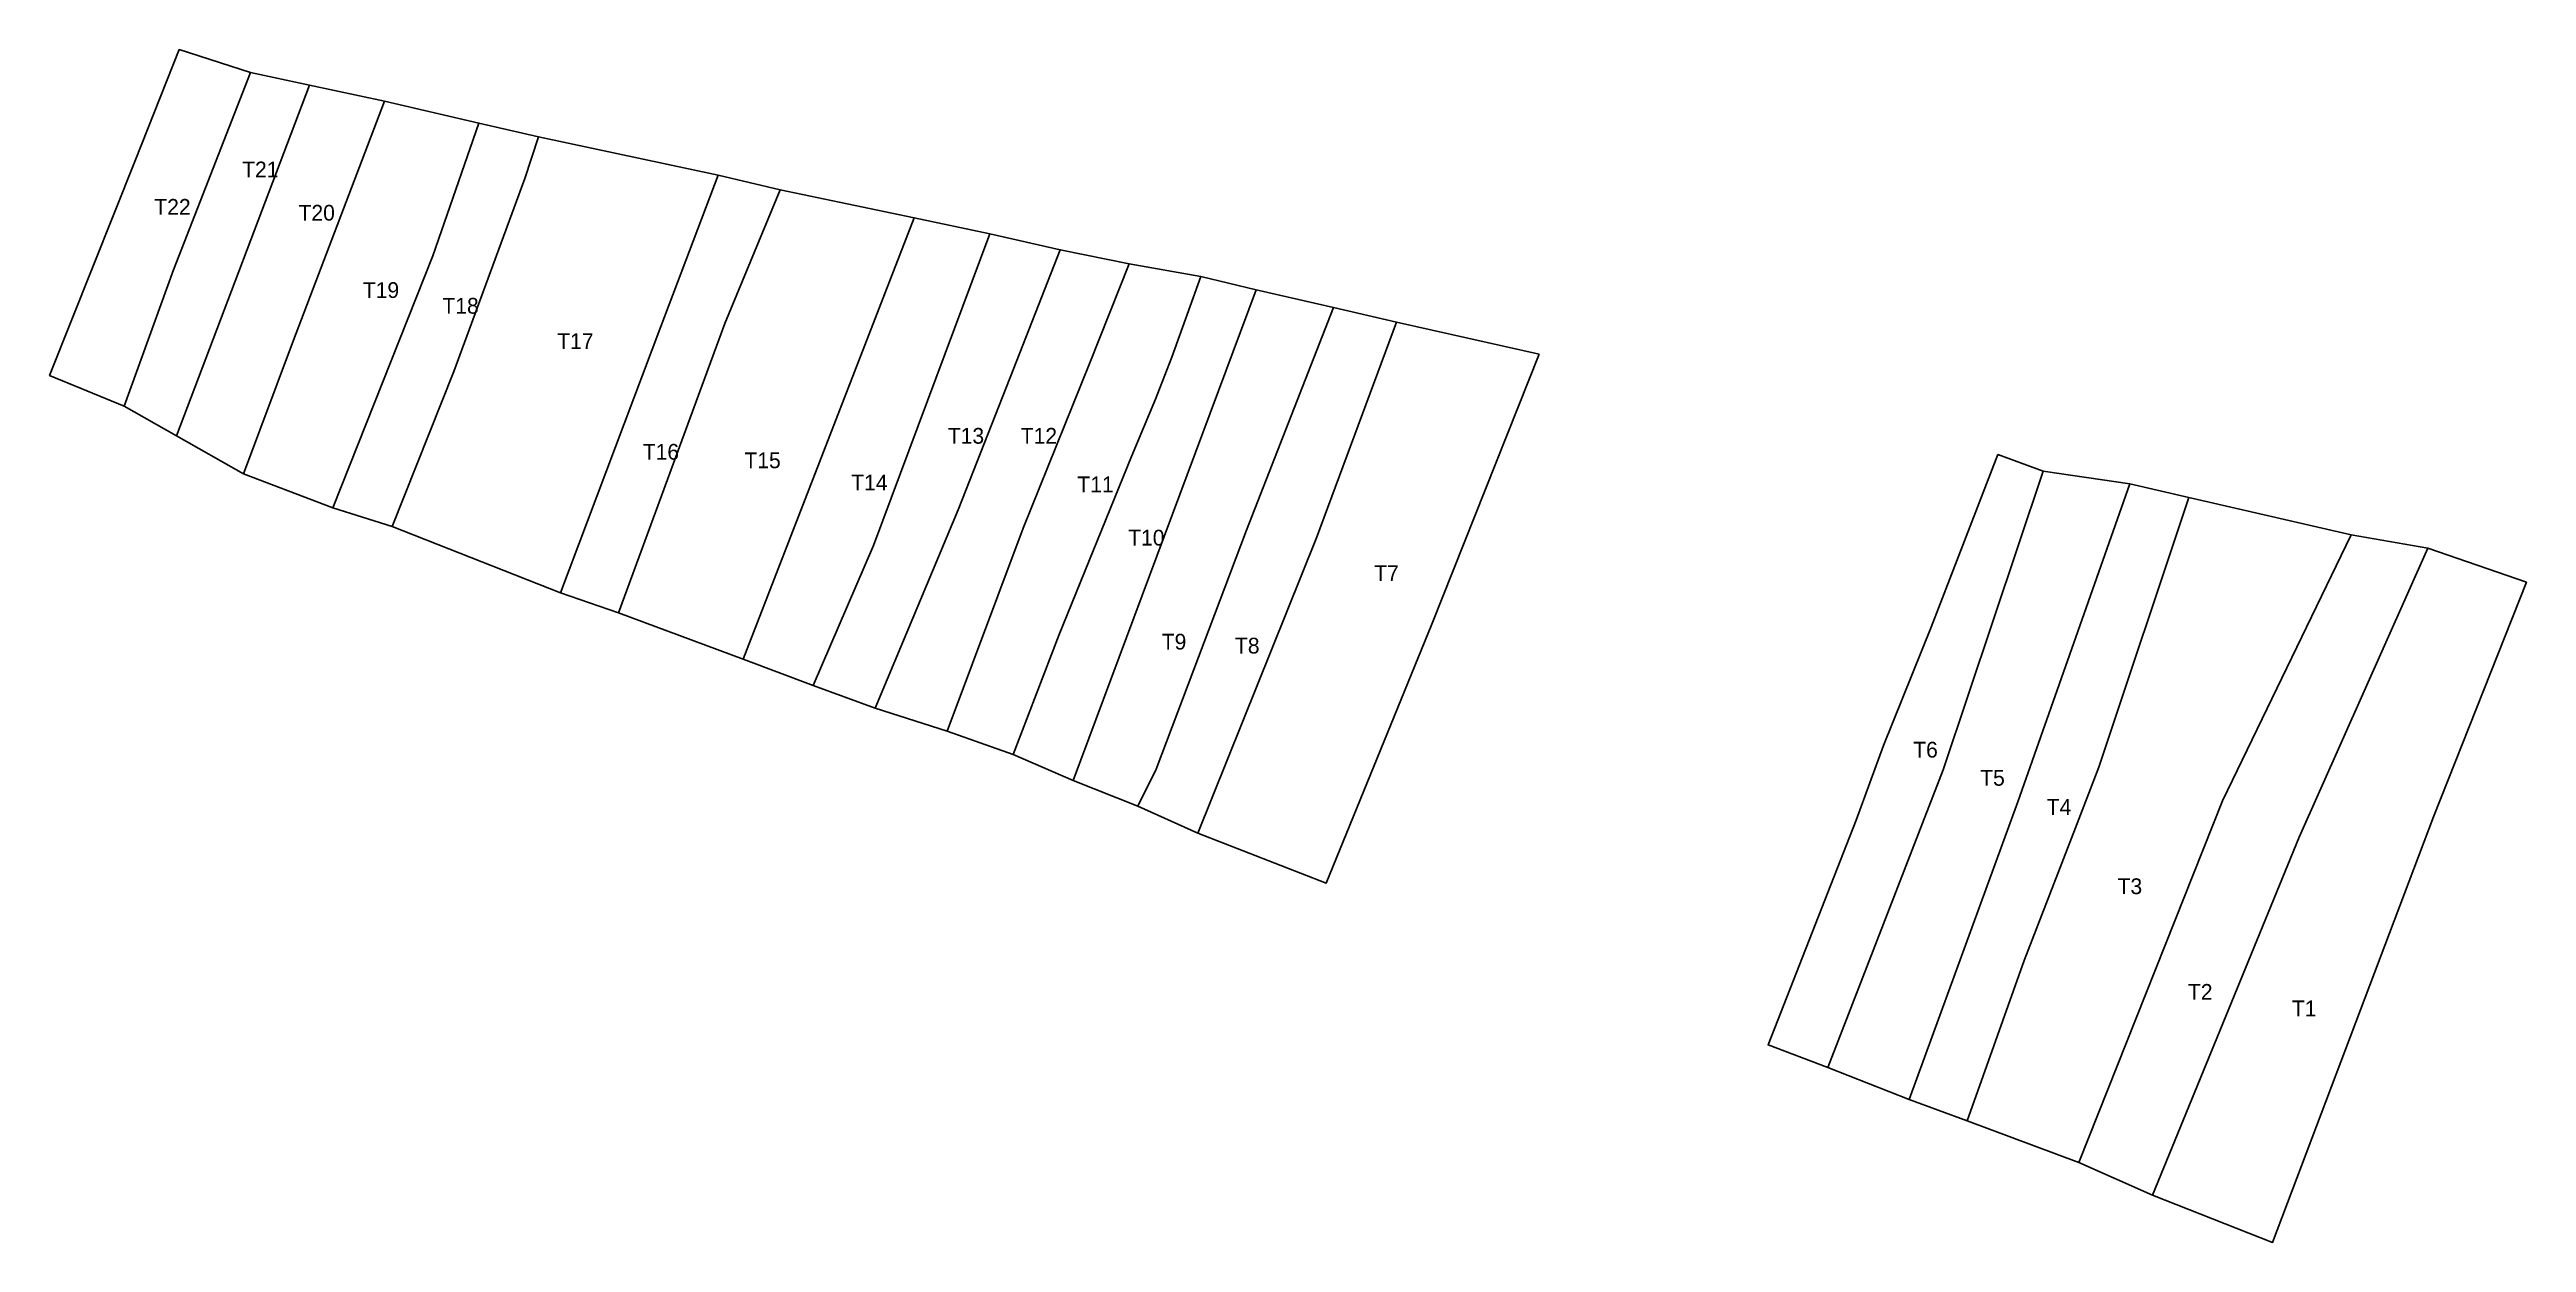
# Model space of a CAD drawing. Header units: metres. Extents: x 923948 to 924105, y 1691450 to 1691526.
import ezdxf

# ---------------------------------------------------------------- set-up
doc = ezdxf.new("R2010")
doc.units = ezdxf.units.M

msp = doc.modelspace()

# ---------------------------------------------------------------- linework, layer by layer
at = {"layer": 'PREDIOS'}
for points in [[(923955.7779, 1691512.0364), (923952.6387, 1691503.3764), (923947.9073, 1691505.33), (923953.3524, 1691519.0022), (923956.1384, 1691525.9976), (923960.6629, 1691524.5496)], [(923964.4026, 1691523.745), (923955.9506, 1691501.5026), (923952.6387, 1691503.3764), (923955.7779, 1691512.0364), (923960.6629, 1691524.5496)], [(923964.4026, 1691523.745), (923969.1428, 1691522.7251), (923963.3834, 1691507.5685), (923960.2083, 1691499.0936), (923955.9506, 1691501.5026)], [(923975.1382, 1691521.3287), (923972.2103, 1691512.9167), (923965.8759, 1691496.9322), (923960.2083, 1691499.0936), (923963.3834, 1691507.5685), (923969.1428, 1691522.7251)], [(923978.918, 1691520.4634), (923978.0455, 1691517.813), (923973.5419, 1691505.5766), (923969.6405, 1691495.7427), (923965.8759, 1691496.9322), (923972.2103, 1691512.9167), (923975.1382, 1691521.3287)], [(923990.3157, 1691518.0293), (923986.6816, 1691508.4313), (923980.3185, 1691491.5415), (923969.6405, 1691495.7427), (923973.5419, 1691505.5766), (923978.0455, 1691517.813), (923978.918, 1691520.4634)], [(923994.2496, 1691517.1058), (923990.7394, 1691508.6171), (923983.986, 1691490.274), (923980.3185, 1691491.5415), (923986.6816, 1691508.4313), (923990.3157, 1691518.0293)], [(924002.749, 1691515.3234), (923991.8908, 1691487.3305), (923983.986, 1691490.274), (923990.7394, 1691508.6171), (923994.2496, 1691517.1058)], [(923996.3393, 1691485.6573), (923991.8908, 1691487.3305), (923997.3924, 1691501.5139), (924002.749, 1691515.3234), (924007.5388, 1691514.319), (924000.157, 1691494.5508)], [(924012.0108, 1691513.303), (924008.837, 1691505.1912), (924005.541, 1691496.8075), (924000.2748, 1691484.2336), (923996.3393, 1691485.6573), (924000.157, 1691494.5508), (924007.5388, 1691514.319)], [(924004.8295, 1691482.7693), (924000.2748, 1691484.2336), (924005.541, 1691496.8075), (924008.837, 1691505.1912), (924012.0108, 1691513.303), (924016.3888, 1691512.3981), (924013.8768, 1691506.1196), (924009.6617, 1691495.6467)], [(924009.032, 1691481.2904), (924004.8295, 1691482.7693), (924009.6617, 1691495.6467), (924013.8768, 1691506.1196), (924016.3888, 1691512.3981), (924020.923, 1691511.5962), (924019.0781, 1691506.4805), (924018.0597, 1691503.8193), (924016.5311, 1691500.1961), (924011.9452, 1691488.8901)], [(924024.4378, 1691510.751), (924012.8382, 1691479.6366), (924009.032, 1691481.2904), (924011.9452, 1691488.8901), (924016.5311, 1691500.1961), (924018.0597, 1691503.8193), (924019.0781, 1691506.4805), (924019.0787, 1691506.4821), (924020.923, 1691511.5962)], [(924024.4378, 1691510.751), (924029.3289, 1691509.6397), (924023.8124, 1691495.5223), (924018.1009, 1691480.3617), (924016.9226, 1691478.0117), (924012.8382, 1691479.6366)], [(924016.9226, 1691478.0117), (924018.1009, 1691480.3617), (924023.8124, 1691495.5223), (924029.3289, 1691509.6397), (924033.3388, 1691508.6971), (924028.2658, 1691495.0256), (924020.7338, 1691476.303)], [(924042.3899, 1691506.668), (924035.5844, 1691489.5485), (924028.8826, 1691473.1342), (924020.7338, 1691476.303), (924028.2658, 1691495.0256), (924033.3388, 1691508.6971)], [(924062.4838, 1691477.132), (924064.23, 1691481.8593), (924067.239, 1691489.3664), (924071.4737, 1691500.3107), (924074.349, 1691499.2497), (924068.0075, 1691480.3267), (924060.6856, 1691461.4323), (924056.8978, 1691462.8739)], [(924074.349, 1691499.2497), (924079.8552, 1691498.4459), (924072.736, 1691478.2914), (924065.8443, 1691459.4088), (924060.6856, 1691461.4323), (924068.0075, 1691480.3267)], [(924079.8552, 1691498.4459), (924083.5924, 1691497.5796), (924077.8709, 1691480.4837), (924076.3931, 1691476.633), (924073.1469, 1691468.2337), (924069.5273, 1691458.0645), (924065.8443, 1691459.4088), (924072.736, 1691478.2914)], [(924083.5924, 1691497.5796), (924093.8854, 1691495.2175), (924085.7195, 1691478.3561), (924076.6002, 1691455.4208), (924069.5273, 1691458.0645), (924073.1469, 1691468.2337), (924076.3931, 1691476.633), (924077.8709, 1691480.4837)], [(924093.8854, 1691495.2175), (924098.7392, 1691494.3673), (924090.5814, 1691476.0433), (924081.2826, 1691453.3316), (924076.6002, 1691455.4208), (924085.7195, 1691478.3561)], [(924098.7392, 1691494.3673), (924105, 1691492.2139), (924099.0944, 1691477.3454), (924088.8949, 1691450.3422), (924081.2826, 1691453.3316), (924090.5814, 1691476.0433)]]:
    msp.add_lwpolyline(points, close=True, dxfattribs=at)

# ---------------------------------------------------------------- texts
at = {"layer": 'NODOS'}
for s, p in [('T21', (923960.1207, 1691517.8907)), ('T22', (923954.5514, 1691515.5193)), ('T20', (923963.6992, 1691515.1468)), ('T19', (923967.7751, 1691510.2426)), ('T18', (923972.8243, 1691509.2466)), ('T17', (923980.1056, 1691507.0039)), ('T13', (924004.877, 1691500.9994)), ('T12', (924009.5025, 1691500.9994)), ('T16', (923985.5309, 1691499.9864)), ('T15', (923991.9764, 1691499.4456)), ('T14', (923998.7495, 1691498.0324)), ('T11', (924013.0929, 1691497.9214)), ('T10', (924016.3168, 1691494.5431)), ('T7', (924031.9186, 1691492.287)), ('T9', (924018.4456, 1691487.942)), ('T8', (924023.0896, 1691487.6937)), ('T6', (924066.1056, 1691481.093)), ('T5', (924070.3543, 1691479.309)), ('T4', (924074.5724, 1691477.4622)), ('T3', (924079.0673, 1691472.4334)), ('T2', (924083.5299, 1691465.7321)), ('T1', (924090.1226, 1691464.6874))]:
    msp.add_text(s, height=1, dxfattribs=at).set_placement(p)

doc.saveas('drawing.dxf')
